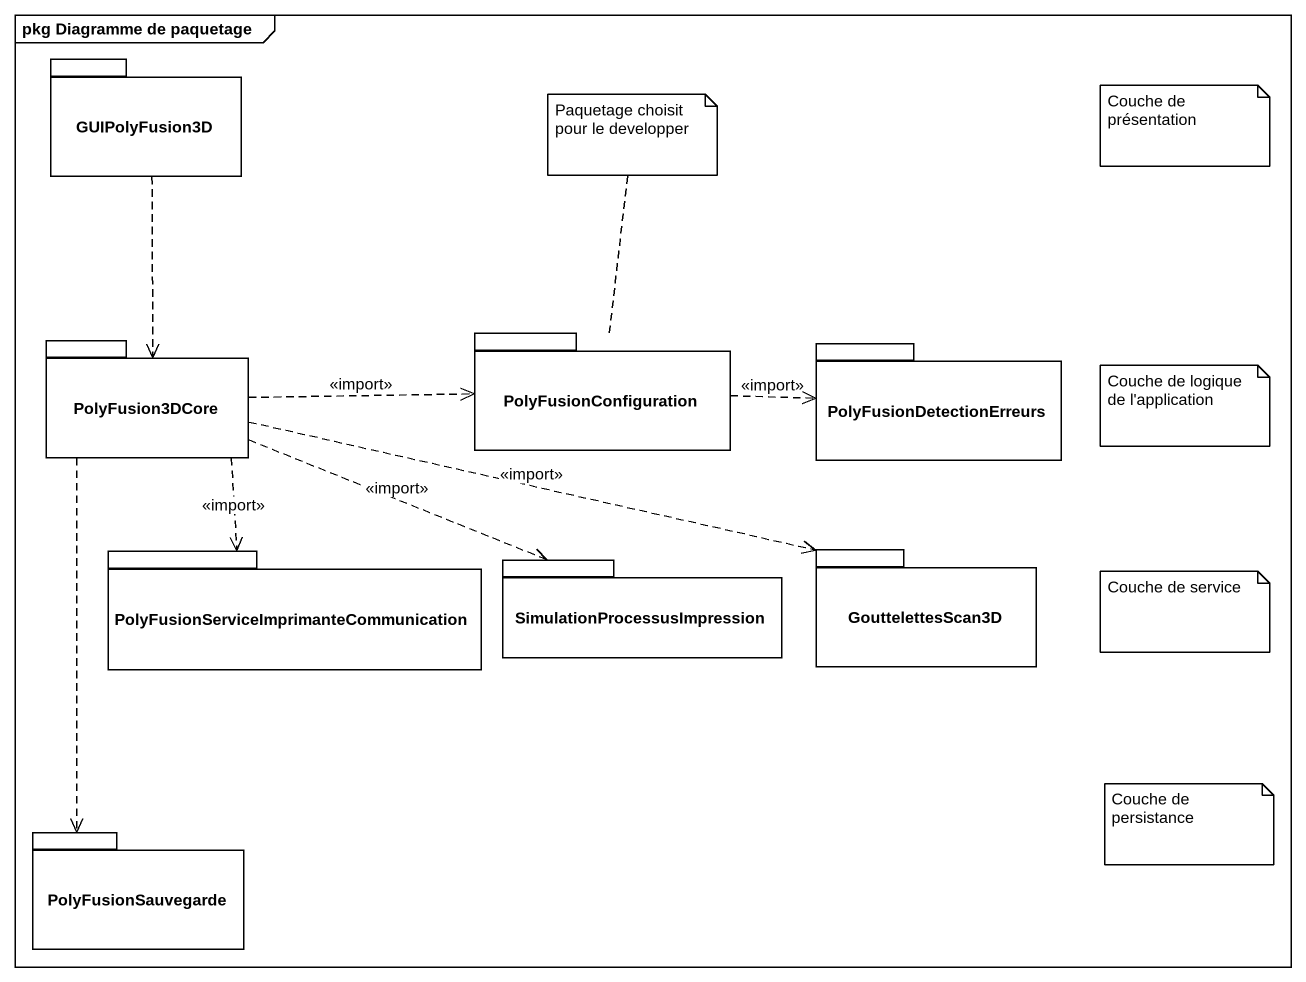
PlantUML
@startuml
mainframe pkg Diagramme de paquetage
package GUIPolyFusion3D {
}
package PolyFusion3DCore {
}
package PolyFusionConfiguration {
}
package PolyFusionDetectionErreurs {
}
package "PolyFusionServiceImprimanteCommunication" as PolyFusionServiceImprimanteC {
}
package "SimulationProcessusImpression" as SimulationProcessusImpressio {
}
package GouttelettesScan3D {
}
package PolyFusionSauvegarde {
}
GUIPolyFusion3D ..> PolyFusion3DCore
PolyFusion3DCore .right.> PolyFusionConfiguration : <<import>>
PolyFusion3DCore ..> PolyFusionServiceImprimanteC : <<import>>
PolyFusion3DCore .right.> SimulationProcessusImpressio : <<import>>
PolyFusion3DCore .right.> GouttelettesScan3D : <<import>>
PolyFusion3DCore ..> PolyFusionSauvegarde
PolyFusionConfiguration .right.> PolyFusionDetectionErreurs : <<import>>
note top of PolyFusionConfiguration : Paquetage choisit pour le developper
note as N2
  Couche de présentation
end note
note as N3
  Couche de logique de l'application
end note
note as N4
  Couche de service
end note
note as N5
  Couche de persistance
end note
@enduml
